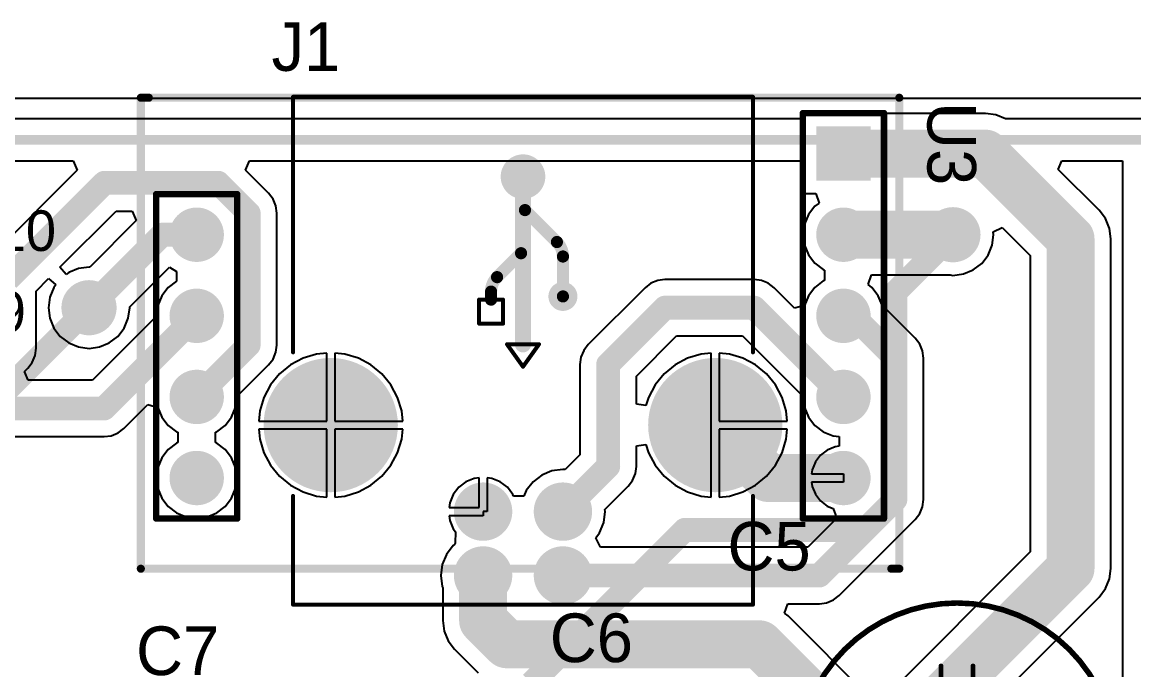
# Model space of a CAD drawing. Header units: millimetres. Extents: x 40 to 159, y 68 to 176.
# Drawn here: x 84.4 to 119.2, y 148.3 to 168.58 of the extents above; entities that cross this region are included whole.
import ezdxf

# ---------------------------------------------------------------- set-up
doc = ezdxf.new("R2010")
doc.units = ezdxf.units.MM
for name, color, linetype in [('BottomLayer', 5, 'Continuous'), ('BottomSolder', 6, 'Continuous'), ('KeepOutLayer', 6, 'Continuous'), ('Mechanical13', 56, 'Continuous'), ('Mechanical15', 56, 'Continuous'), ('MultiLayer', 9, 'Continuous'), ('PadHoleLayer', 156, 'Continuous'), ('TopLayer', 1, 'Continuous'), ('TopOverlay', 2, 'Continuous'), ('TopSolder', 216, 'Continuous')]:
    doc.layers.add(name, color=color, linetype=linetype)

# ---------------------------------------------------------------- blocks, each defined once
blk = doc.blocks.new('HDR2X5_21')
at = {"layer": 'BottomLayer', "const_width": 0.75}
for points in [[(-0.375, 2.54, 1), (0.375, 2.54, 1)], [(2.165, 2.54, 1), (2.915, 2.54, 1)], [(4.705, 2.54, 1), (5.455, 2.54, 1)], [(7.245, 2.54, 1), (7.995, 2.54, 1)], [(9.785, 2.54, 1), (10.535, 2.54, 1)], [(2.165, 0, 1), (2.915, 0, 1)], [(4.705, 0, 1), (5.455, 0, 1)], [(7.245, 0, 1), (7.995, 0, 1)], [(9.785, 0, 1), (10.535, 0, 1)]]:
    blk.add_lwpolyline(points, format="xyb", close=True, dxfattribs=at)
at = {"layer": 'BottomLayer'}
blk.add_solid([(-0.75, -0.75), (0.75, -0.75), (-0.75, 0.75), (0.75, 0.75)], dxfattribs=at)
at = {"layer": 'BottomSolder', "const_width": 0.852}
for points in [[(-0.426, 2.54, 1), (0.426, 2.54, 1)], [(2.114, 2.54, 1), (2.966, 2.54, 1)], [(4.654, 2.54, 1), (5.506, 2.54, 1)], [(7.194, 2.54, 1), (8.046, 2.54, 1)], [(9.734, 2.54, 1), (10.586, 2.54, 1)], [(2.114, 0, 1), (2.966, 0, 1)], [(4.654, 0, 1), (5.506, 0, 1)], [(7.194, 0, 1), (8.046, 0, 1)], [(9.734, 0, 1), (10.586, 0, 1)]]:
    blk.add_lwpolyline(points, format="xyb", close=True, dxfattribs=at)
at = {"layer": 'BottomSolder'}
blk.add_solid([(-0.852, -0.852), (0.852, -0.852), (-0.852, 0.852), (0.852, 0.852)], dxfattribs=at)
at = {"layer": 'MultiLayer', "const_width": 0.75}
for points in [[(-0.375, 2.54, 1), (0.375, 2.54, 1)], [(2.165, 2.54, 1), (2.915, 2.54, 1)], [(4.705, 2.54, 1), (5.455, 2.54, 1)], [(7.245, 2.54, 1), (7.995, 2.54, 1)], [(9.785, 2.54, 1), (10.535, 2.54, 1)], [(2.165, 0, 1), (2.915, 0, 1)], [(4.705, 0, 1), (5.455, 0, 1)], [(7.245, 0, 1), (7.995, 0, 1)], [(9.785, 0, 1), (10.535, 0, 1)]]:
    blk.add_lwpolyline(points, format="xyb", close=True, dxfattribs=at)
at = {"layer": 'MultiLayer'}
blk.add_solid([(-0.75, -0.75), (0.75, -0.75), (-0.75, 0.75), (0.75, 0.75)], dxfattribs=at)
at = {"layer": 'PadHoleLayer', "const_width": 0.45}
for points in [[(-0.225, 2.54, 1), (0.225, 2.54, 1)], [(2.315, 2.54, 1), (2.765, 2.54, 1)], [(4.855, 2.54, 1), (5.305, 2.54, 1)], [(7.395, 2.54, 1), (7.845, 2.54, 1)], [(9.935, 2.54, 1), (10.385, 2.54, 1)], [(-0.225, 0, 1), (0.225, 0, 1)], [(2.315, 0, 1), (2.765, 0, 1)], [(4.855, 0, 1), (5.305, 0, 1)], [(7.395, 0, 1), (7.845, 0, 1)], [(9.935, 0, 1), (10.385, 0, 1)]]:
    blk.add_lwpolyline(points, format="xyb", close=True, dxfattribs=at)
at = {"layer": 'TopLayer', "const_width": 0.75}
for points in [[(-0.375, 2.54, 1), (0.375, 2.54, 1)], [(2.165, 2.54, 1), (2.915, 2.54, 1)], [(4.705, 2.54, 1), (5.455, 2.54, 1)], [(7.245, 2.54, 1), (7.995, 2.54, 1)], [(9.785, 2.54, 1), (10.535, 2.54, 1)], [(2.165, 0, 1), (2.915, 0, 1)], [(4.705, 0, 1), (5.455, 0, 1)], [(7.245, 0, 1), (7.995, 0, 1)], [(9.785, 0, 1), (10.535, 0, 1)]]:
    blk.add_lwpolyline(points, format="xyb", close=True, dxfattribs=at)
at = {"layer": 'TopLayer'}
blk.add_solid([(-0.75, -0.75), (0.75, -0.75), (-0.75, 0.75), (0.75, 0.75)], dxfattribs=at)
at = {"layer": 'TopOverlay', "const_width": 0.2}
for points in [[(-1.27, -1.27), (-1.27, 3.81)], [(-1.27, 3.81), (11.43, 3.81)], [(11.43, -1.27), (11.43, 3.81)], [(-1.27, -1.27), (11.43, -1.27)]]:
    blk.add_lwpolyline(points, dxfattribs=at)
at = {"layer": 'TopOverlay', "const_width": 0.1}
for points in [[(-1.32, 3.81, 1), (-1.22, 3.81, 1)], [(-1.32, 3.81, 1), (-1.22, 3.81, 1)], [(11.38, 3.81, 1), (11.48, 3.81, 1)], [(11.38, 3.81, 1), (11.48, 3.81, 1)], [(-1.32, -1.27, 1), (-1.22, -1.27, 1)], [(-1.32, -1.27, 1), (-1.22, -1.27, 1)], [(11.38, -1.27, 1), (11.48, -1.27, 1)], [(11.38, -1.27, 1), (11.48, -1.27, 1)]]:
    blk.add_lwpolyline(points, format="xyb", close=True, dxfattribs=at)
at = {"layer": 'TopSolder', "const_width": 0.852}
for points in [[(-0.426, 2.54, 1), (0.426, 2.54, 1)], [(2.114, 2.54, 1), (2.966, 2.54, 1)], [(4.654, 2.54, 1), (5.506, 2.54, 1)], [(7.194, 2.54, 1), (8.046, 2.54, 1)], [(9.734, 2.54, 1), (10.586, 2.54, 1)], [(2.114, 0, 1), (2.966, 0, 1)], [(4.654, 0, 1), (5.506, 0, 1)], [(7.194, 0, 1), (8.046, 0, 1)], [(9.734, 0, 1), (10.586, 0, 1)]]:
    blk.add_lwpolyline(points, format="xyb", close=True, dxfattribs=at)
at = {"layer": 'TopSolder'}
blk.add_solid([(-0.852, -0.852), (0.852, -0.852), (-0.852, 0.852), (0.852, 0.852)], dxfattribs=at)
at = {"layer": 'TopOverlay'}
for s, p in [('2', (-2.54, 2.032)), ('10', (11.684, 2.032)), ('1', (-2.032, -0.508)), ('9', (11.684, -0.508))]:
    blk.add_text(s, height=1.27, rotation=720, dxfattribs=at).set_placement(p)
blk = doc.blocks.new('USB_T___B_T____24')
at = {"layer": 'BottomLayer'}
for points, const_width in [([(-11.28, 6.02, 1), (-9.28, 6.02, 1)], 2), ([(-15.396, 1.25, 1), (-14.584, 1.25, 1)], 0.813), ([(-13.396, 1.25, 1), (-12.584, 1.25, 1)], 0.813), ([(-15.396, -1.25, 1), (-14.584, -1.25, 1)], 0.813), ([(-13.396, -1.25, 1), (-12.584, -1.25, 1)], 0.813), ([(-11.28, -6.02, 1), (-9.28, -6.02, 1)], 2)]:
    blk.add_lwpolyline(points, format="xyb", close=True, dxfattribs=dict(at, const_width=const_width))
at = {"layer": 'BottomSolder'}
for points, const_width in [([(-11.331, 6.02, 1), (-9.229, 6.02, 1)], 2.102), ([(-15.447, 1.25, 1), (-14.533, 1.25, 1)], 0.914), ([(-13.447, 1.25, 1), (-12.533, 1.25, 1)], 0.914), ([(-15.447, -1.25, 1), (-14.533, -1.25, 1)], 0.914), ([(-13.447, -1.25, 1), (-12.533, -1.25, 1)], 0.914), ([(-11.331, -6.02, 1), (-9.229, -6.02, 1)], 2.102)]:
    blk.add_lwpolyline(points, format="xyb", close=True, dxfattribs=dict(at, const_width=const_width))
at = {"layer": 'MultiLayer'}
for points, const_width in [([(-11.28, 6.02, 1), (-9.28, 6.02, 1)], 2), ([(-15.396, 1.25, 1), (-14.584, 1.25, 1)], 0.813), ([(-13.396, 1.25, 1), (-12.584, 1.25, 1)], 0.813), ([(-15.396, -1.25, 1), (-14.584, -1.25, 1)], 0.813), ([(-13.396, -1.25, 1), (-12.584, -1.25, 1)], 0.813), ([(-11.28, -6.02, 1), (-9.28, -6.02, 1)], 2)]:
    blk.add_lwpolyline(points, format="xyb", close=True, dxfattribs=dict(at, const_width=const_width))
at = {"layer": 'PadHoleLayer'}
for points, const_width in [([(-10.855, 6.02, 1), (-9.705, 6.02, 1)], 1.15), ([(-15.219, 1.25, 1), (-14.761, 1.25, 1)], 0.457), ([(-13.219, 1.25, 1), (-12.761, 1.25, 1)], 0.457), ([(-15.219, -1.25, 1), (-14.761, -1.25, 1)], 0.457), ([(-13.219, -1.25, 1), (-12.761, -1.25, 1)], 0.457), ([(-10.855, -6.02, 1), (-9.705, -6.02, 1)], 1.15)]:
    blk.add_lwpolyline(points, format="xyb", close=True, dxfattribs=dict(at, const_width=const_width))
at = {"layer": 'TopLayer'}
for points, const_width in [([(-11.28, 6.02, 1), (-9.28, 6.02, 1)], 2), ([(-15.396, 1.25, 1), (-14.584, 1.25, 1)], 0.813), ([(-13.396, 1.25, 1), (-12.584, 1.25, 1)], 0.813), ([(-15.396, -1.25, 1), (-14.584, -1.25, 1)], 0.813), ([(-13.396, -1.25, 1), (-12.584, -1.25, 1)], 0.813), ([(-11.28, -6.02, 1), (-9.28, -6.02, 1)], 2)]:
    blk.add_lwpolyline(points, format="xyb", close=True, dxfattribs=dict(at, const_width=const_width))
at = {"layer": 'TopOverlay'}
for p, q in [((-7.1, 0.625), (-7.1, 1.375)), ((-7.1, 1.375), (-6.35, 1.375)), ((-6.35, 1.375), (-6.35, 0.625)), ((-8.45, 0), (-7.75, 0.5)), ((-7.75, 0.5), (-7.75, -0.5)), ((-6.35, 0.625), (-7.1, 0.625)), ((-7.75, -0.5), (-8.45, 0))]:
    blk.add_line(p, q, dxfattribs=at)
for points, const_width in [([(-15.9, 7.2), (-15.9, -7.2)], 0.127), ([(-15.9, 7.2), (-12.5, 7.2)], 0.127), ([(-8, 7.2), (0, 7.2)], 0.127), ([(0, 7.2), (0, -7.2)], 0.127), ([(-7.1, 1.375), (-7.1, 0.625)], 0.127), ([(-7.1, 1.375), (-6.35, 1.375)], 0.127), ([(-6.35, 1.375), (-6.35, 0.625)], 0.127), ([(-6.35, 1), (-6.1, 1)], 0.381), ([(-5.647, 0.812), (-4.897, 0.062)], 0.381), ([(-7.75, 0.5), (-8.45, 0)], 0.127), ([(-7.75, 0.5), (-7.75, -0.5)], 0.127), ([(-7.1, 0.625), (-6.35, 0.625)], 0.127), ([(-8.45, 0), (-7.75, -0.5)], 0.127), ([(-7.75, 0), (-3, 0)], 0.508), ([(-3.547, -0.062), (-4.547, -1.062)], 0.381), ([(-6.25, -1.25), (-5, -1.25)], 0.381), ([(-15.9, -7.2), (-12.5, -7.2)], 0.127), ([(-8, -7.2), (0, -7.2)], 0.127)]:
    blk.add_lwpolyline(points, dxfattribs=dict(at, const_width=const_width))
for points, const_width in [([(-15.932, 7.2, 1), (-15.868, 7.2, 1)], 0.0635), ([(-15.932, 7.2, 1), (-15.868, 7.2, 1)], 0.0635), ([(-12.532, 7.2, 1), (-12.468, 7.2, 1)], 0.0635), ([(-8.032, 7.2, 1), (-7.968, 7.2, 1)], 0.0635), ([(-0.032, 7.2, 1), (0.032, 7.2, 1)], 0.0635), ([(-0.032, 7.2, 1), (0.032, 7.2, 1)], 0.0635), ([(-7.132, 1.375, 1), (-7.068, 1.375, 1)], 0.0635), ([(-7.132, 1.375, 1), (-7.068, 1.375, 1)], 0.0635), ([(-6.382, 1.375, 1), (-6.318, 1.375, 1)], 0.0635), ([(-6.382, 1.375, 1), (-6.318, 1.375, 1)], 0.0635), ([(-6.445, 1, 1), (-6.255, 1, 1)], 0.191), ([(-6.195, 1, 1), (-6.005, 1, 1)], 0.191), ([(-6.195, 1, 1), (-6.005, 1, 1)], 0.191), ([(-5.742, 0.812, 1), (-5.552, 0.812, 1)], 0.191), ([(-5.742, 0.812, 1), (-5.552, 0.812, 1)], 0.191), ([(-2.246, 0, 1), (-2.754, 0, 1)], 0.889), ([(-7.782, 0.5, 1), (-7.718, 0.5, 1)], 0.0635), ([(-7.782, 0.5, 1), (-7.718, 0.5, 1)], 0.0635), ([(-7.132, 0.625, 1), (-7.068, 0.625, 1)], 0.0635), ([(-7.132, 0.625, 1), (-7.068, 0.625, 1)], 0.0635), ([(-6.382, 0.625, 1), (-6.318, 0.625, 1)], 0.0635), ([(-6.382, 0.625, 1), (-6.318, 0.625, 1)], 0.0635), ([(-2.976, 0, 1), (-2.532, 0, 1)], 0.445), ([(-2.468, 0, 1), (-2.024, 0, 1)], 0.445), ([(-8.482, 0, 1), (-8.418, 0, 1)], 0.0635), ([(-8.482, 0, 1), (-8.418, 0, 1)], 0.0635), ([(-7.877, 0, 1), (-7.623, 0, 1)], 0.254), ([(-4.992, 0.062, 1), (-4.802, 0.062, 1)], 0.191), ([(-3.642, -0.062, 1), (-3.452, -0.062, 1)], 0.191), ([(-3.127, 0, 1), (-2.873, 0, 1)], 0.254), ([(-7.782, -0.5, 1), (-7.718, -0.5, 1)], 0.0635), ([(-7.782, -0.5, 1), (-7.718, -0.5, 1)], 0.0635), ([(-6.05, -1.25, 1), (-6.45, -1.25, 1)], 0.508), ([(-6.577, -1.25, 1), (-6.323, -1.25, 1)], 0.254), ([(-6.177, -1.25, 1), (-5.923, -1.25, 1)], 0.254), ([(-4.642, -1.062, 1), (-4.452, -1.062, 1)], 0.191), ([(-4.642, -1.062, 1), (-4.452, -1.062, 1)], 0.191), ([(-6.345, -1.25, 1), (-6.155, -1.25, 1)], 0.191), ([(-5.095, -1.25, 1), (-4.905, -1.25, 1)], 0.191), ([(-5.095, -1.25, 1), (-4.905, -1.25, 1)], 0.191), ([(-15.932, -7.2, 1), (-15.868, -7.2, 1)], 0.0635), ([(-15.932, -7.2, 1), (-15.868, -7.2, 1)], 0.0635), ([(-12.532, -7.2, 1), (-12.468, -7.2, 1)], 0.0635), ([(-8.032, -7.2, 1), (-7.968, -7.2, 1)], 0.0635), ([(-0.032, -7.2, 1), (0.032, -7.2, 1)], 0.0635), ([(-0.032, -7.2, 1), (0.032, -7.2, 1)], 0.0635)]:
    blk.add_lwpolyline(points, format="xyb", close=True, dxfattribs=dict(at, const_width=const_width))
at = {"layer": 'TopOverlay', "const_width": 0.381}
for points in [[(-6.1, 1, -0.198912), (-5.647, 0.812)], [(-4.547, -1.062, -0.198912), (-5, -1.25)]]:
    blk.add_lwpolyline(points, format="xyb", dxfattribs=at)
at = {"layer": 'TopSolder'}
for points, const_width in [([(-11.331, 6.02, 1), (-9.229, 6.02, 1)], 2.102), ([(-15.447, 1.25, 1), (-14.533, 1.25, 1)], 0.914), ([(-13.447, 1.25, 1), (-12.533, 1.25, 1)], 0.914), ([(-15.447, -1.25, 1), (-14.533, -1.25, 1)], 0.914), ([(-13.447, -1.25, 1), (-12.533, -1.25, 1)], 0.914), ([(-11.331, -6.02, 1), (-9.229, -6.02, 1)], 2.102)]:
    blk.add_lwpolyline(points, format="xyb", close=True, dxfattribs=dict(at, const_width=const_width))
blk = doc.blocks.new('CAPE10_0MM_R___10_14___33')
at = {"layer": 'BottomLayer'}
for points, const_width in [([(-3.375, 0.75, 1), (-3.125, 0.75, 1)], 0.25), ([(-1.875, 0.75, 1), (-1.625, 0.75, 1)], 0.25), ([(2, 0, 1), (3, 0, 1)], 1), ([(-3.375, -0.75, 1), (-3.125, -0.75, 1)], 0.25), ([(-1.875, -0.75, 1), (-1.625, -0.75, 1)], 0.25)]:
    blk.add_lwpolyline(points, format="xyb", close=True, dxfattribs=dict(at, const_width=const_width))
for points in [[(-3.5, -0.75), (-1.5, -0.75), (-3.5, 0.75), (-1.5, 0.75)], [(-3.25, -1), (-1.75, -1), (-3.25, 1), (-1.75, 1)]]:
    blk.add_solid(points, dxfattribs=at)
at = {"layer": 'BottomSolder'}
for points, const_width in [([(-3.426, 0.75, 1), (-3.074, 0.75, 1)], 0.352), ([(-1.926, 0.75, 1), (-1.574, 0.75, 1)], 0.352), ([(1.949, 0, 1), (3.051, 0, 1)], 1.102), ([(-3.426, -0.75, 1), (-3.074, -0.75, 1)], 0.352), ([(-1.926, -0.75, 1), (-1.574, -0.75, 1)], 0.352)]:
    blk.add_lwpolyline(points, format="xyb", close=True, dxfattribs=dict(at, const_width=const_width))
for points in [[(-3.25, -1.102), (-1.75, -1.102), (-3.25, 1.102), (-1.75, 1.102)], [(-3.602, -0.75), (-1.398, -0.75), (-3.602, 0.75), (-1.398, 0.75)]]:
    blk.add_solid(points, dxfattribs=at)
at = {"layer": 'Mechanical13'}
for points, const_width in [([(4.953, 0, 1), (-4.953, 0, 1)], 0.127), ([(-4.985, 0, 1), (-4.921, 0, 1)], 0.0635), ([(4.921, 0, 1), (4.985, 0, 1)], 0.0635)]:
    blk.add_lwpolyline(points, format="xyb", close=True, dxfattribs=dict(at, const_width=const_width))
at = {"layer": 'Mechanical15'}
for points, const_width in [([(5, 0, 1), (-5, 0, 1)], 0.127), ([(-5.032, 0, 1), (-4.968, 0, 1)], 0.0635), ([(4.968, 0, 1), (5.032, 0, 1)], 0.0635)]:
    blk.add_lwpolyline(points, format="xyb", close=True, dxfattribs=dict(at, const_width=const_width))
at = {"layer": 'MultiLayer'}
for points, const_width in [([(-3.375, 0.75, 1), (-3.125, 0.75, 1)], 0.25), ([(-1.875, 0.75, 1), (-1.625, 0.75, 1)], 0.25), ([(2, 0, 1), (3, 0, 1)], 1), ([(-3.375, -0.75, 1), (-3.125, -0.75, 1)], 0.25), ([(-1.875, -0.75, 1), (-1.625, -0.75, 1)], 0.25)]:
    blk.add_lwpolyline(points, format="xyb", close=True, dxfattribs=dict(at, const_width=const_width))
for points in [[(-3.5, -0.75), (-1.5, -0.75), (-3.5, 0.75), (-1.5, 0.75)], [(-3.25, -1), (-1.75, -1), (-3.25, 1), (-1.75, 1)]]:
    blk.add_solid(points, dxfattribs=at)
at = {"layer": 'PadHoleLayer', "const_width": 0.483}
for points in [[(-2.741, 0, 1), (-2.259, 0, 1)], [(2.259, 0, 1), (2.741, 0, 1)]]:
    blk.add_lwpolyline(points, format="xyb", close=True, dxfattribs=at)
at = {"layer": 'TopLayer'}
for points, const_width in [([(-3.375, 0.75, 1), (-3.125, 0.75, 1)], 0.25), ([(-1.875, 0.75, 1), (-1.625, 0.75, 1)], 0.25), ([(2, 0, 1), (3, 0, 1)], 1), ([(-3.375, -0.75, 1), (-3.125, -0.75, 1)], 0.25), ([(-1.875, -0.75, 1), (-1.625, -0.75, 1)], 0.25)]:
    blk.add_lwpolyline(points, format="xyb", close=True, dxfattribs=dict(at, const_width=const_width))
for points in [[(-3.5, -0.75), (-1.5, -0.75), (-3.5, 0.75), (-1.5, 0.75)], [(-3.25, -1), (-1.75, -1), (-3.25, 1), (-1.75, 1)]]:
    blk.add_solid(points, dxfattribs=at)
at = {"layer": 'TopOverlay'}
for points, const_width in [([(5, 0, 1), (-5, 0, 1)], 0.127), ([(-0.538, 3.003, 1), (-0.462, 3.003, 1)], 0.0762), ([(0.462, 3.003, 1), (0.538, 3.003, 1)], 0.0762), ([(-5.334, 0, 1), (-7.366, 0, 1)], 0.127), ([(-6.382, 0.762, 1), (-6.318, 0.762, 1)], 0.0635), ([(-7.398, 0, 1), (-7.334, 0, 1)], 0.0635), ([(-7.144, 0, 1), (-7.08, 0, 1)], 0.0635), ([(-5.62, 0, 1), (-5.556, 0, 1)], 0.0635), ([(-5.366, 0, 1), (-5.302, 0, 1)], 0.0635), ([(-5.032, 0, 1), (-4.968, 0, 1)], 0.0635), ([(-1.338, 0.003, 1), (-1.262, 0.003, 1)], 0.0762), ([(-0.538, 0.003, 1), (-0.462, 0.003, 1)], 0.0762), ([(0.462, 0.003, 1), (0.538, 0.003, 1)], 0.0762), ([(1.262, 0.003, 1), (1.338, 0.003, 1)], 0.0762), ([(4.968, 0, 1), (5.032, 0, 1)], 0.0635), ([(-6.382, -0.762, 1), (-6.318, -0.762, 1)], 0.0635), ([(-0.538, -2.997, 1), (-0.462, -2.997, 1)], 0.0762), ([(0.462, -2.997, 1), (0.538, -2.997, 1)], 0.0762)]:
    blk.add_lwpolyline(points, format="xyb", close=True, dxfattribs=dict(at, const_width=const_width))
for points, const_width in [([(-0.5, -2.997), (-0.5, 3.003)], 0.152), ([(0.5, -2.997), (0.5, 3.003)], 0.152), ([(-6.35, -0.762), (-6.35, 0.762)], 0.127), ([(-7.112, 0), (-5.588, 0)], 0.127), ([(-1.3, 0.003), (-0.5, 0.003)], 0.152), ([(0.5, 0.003), (1.3, 0.003)], 0.152)]:
    blk.add_lwpolyline(points, dxfattribs=dict(at, const_width=const_width))
at = {"layer": 'TopSolder'}
for points, const_width in [([(-3.426, 0.75, 1), (-3.074, 0.75, 1)], 0.352), ([(-1.926, 0.75, 1), (-1.574, 0.75, 1)], 0.352), ([(1.949, 0, 1), (3.051, 0, 1)], 1.102), ([(-3.426, -0.75, 1), (-3.074, -0.75, 1)], 0.352), ([(-1.926, -0.75, 1), (-1.574, -0.75, 1)], 0.352)]:
    blk.add_lwpolyline(points, format="xyb", close=True, dxfattribs=dict(at, const_width=const_width))
for points in [[(-3.25, -1.102), (-1.75, -1.102), (-3.25, 1.102), (-1.75, 1.102)], [(-3.602, -0.75), (-1.398, -0.75), (-3.602, 0.75), (-1.398, 0.75)]]:
    blk.add_solid(points, dxfattribs=at)
blk = doc.blocks.new('STM32F051C6_D___H___38')
at = {"layer": 'BottomLayer', "const_width": 0.75}
for points in [[(-20.625, -2.54, 1), (-19.875, -2.54, 1)], [(-0.375, -2.54, 1), (0.375, -2.54, 1)], [(-20.625, -5.08, 1), (-19.875, -5.08, 1)], [(-0.375, -5.08, 1), (0.375, -5.08, 1)], [(-20.625, -7.62, 1), (-19.875, -7.62, 1)], [(-0.375, -7.62, 1), (0.375, -7.62, 1)], [(-20.625, -10.16, 1), (-19.875, -10.16, 1)], [(-0.375, -10.16, 1), (0.375, -10.16, 1)]]:
    blk.add_lwpolyline(points, format="xyb", close=True, dxfattribs=at)
at = {"layer": 'BottomLayer'}
blk.add_solid([(-0.75, 0.75), (-0.75, -0.75), (0.75, 0.75), (0.75, -0.75)], dxfattribs=at)
at = {"layer": 'BottomSolder', "const_width": 0.852}
for points in [[(-20.676, -2.54, 1), (-19.824, -2.54, 1)], [(-0.426, -2.54, 1), (0.426, -2.54, 1)], [(-20.676, -5.08, 1), (-19.824, -5.08, 1)], [(-0.426, -5.08, 1), (0.426, -5.08, 1)], [(-20.676, -7.62, 1), (-19.824, -7.62, 1)], [(-0.426, -7.62, 1), (0.426, -7.62, 1)], [(-20.676, -10.16, 1), (-19.824, -10.16, 1)], [(-0.426, -10.16, 1), (0.426, -10.16, 1)]]:
    blk.add_lwpolyline(points, format="xyb", close=True, dxfattribs=at)
at = {"layer": 'BottomSolder'}
blk.add_solid([(-0.852, 0.852), (-0.852, -0.852), (0.852, 0.852), (0.852, -0.852)], dxfattribs=at)
at = {"layer": 'MultiLayer', "const_width": 0.75}
for points in [[(-20.625, -2.54, 1), (-19.875, -2.54, 1)], [(-0.375, -2.54, 1), (0.375, -2.54, 1)], [(-20.625, -5.08, 1), (-19.875, -5.08, 1)], [(-0.375, -5.08, 1), (0.375, -5.08, 1)], [(-20.625, -7.62, 1), (-19.875, -7.62, 1)], [(-0.375, -7.62, 1), (0.375, -7.62, 1)], [(-20.625, -10.16, 1), (-19.875, -10.16, 1)], [(-0.375, -10.16, 1), (0.375, -10.16, 1)]]:
    blk.add_lwpolyline(points, format="xyb", close=True, dxfattribs=at)
at = {"layer": 'MultiLayer'}
blk.add_solid([(-0.75, 0.75), (-0.75, -0.75), (0.75, 0.75), (0.75, -0.75)], dxfattribs=at)
at = {"layer": 'PadHoleLayer', "const_width": 0.45}
for points in [[(-0.225, 0, 1), (0.225, 0, 1)], [(-20.475, -2.54, 1), (-20.025, -2.54, 1)], [(-0.225, -2.54, 1), (0.225, -2.54, 1)], [(-20.475, -5.08, 1), (-20.025, -5.08, 1)], [(-0.225, -5.08, 1), (0.225, -5.08, 1)], [(-20.475, -7.62, 1), (-20.025, -7.62, 1)], [(-0.225, -7.62, 1), (0.225, -7.62, 1)], [(-20.475, -10.16, 1), (-20.025, -10.16, 1)], [(-0.225, -10.16, 1), (0.225, -10.16, 1)]]:
    blk.add_lwpolyline(points, format="xyb", close=True, dxfattribs=at)
at = {"layer": 'TopLayer', "const_width": 0.75}
for points in [[(-20.625, -2.54, 1), (-19.875, -2.54, 1)], [(-0.375, -2.54, 1), (0.375, -2.54, 1)], [(-20.625, -5.08, 1), (-19.875, -5.08, 1)], [(-0.375, -5.08, 1), (0.375, -5.08, 1)], [(-20.625, -7.62, 1), (-19.875, -7.62, 1)], [(-0.375, -7.62, 1), (0.375, -7.62, 1)], [(-20.625, -10.16, 1), (-19.875, -10.16, 1)], [(-0.375, -10.16, 1), (0.375, -10.16, 1)]]:
    blk.add_lwpolyline(points, format="xyb", close=True, dxfattribs=at)
at = {"layer": 'TopLayer'}
blk.add_solid([(-0.75, 0.75), (-0.75, -0.75), (0.75, 0.75), (0.75, -0.75)], dxfattribs=at)
at = {"layer": 'TopOverlay'}
for points, const_width in [([(-22, 1.75), (-21.75, 1.75)], 0.254), ([(-22, -13), (-22, 1.75)], 0.254), ([(-21.75, 1.75), (1.75, 1.75)], 0.254), ([(1.75, -13), (1.75, 1.75)], 0.254), ([(-1.27, 1.27), (1.27, 1.27)], 0.2), ([(-1.27, -11.43), (-1.27, 1.27)], 0.2), ([(1.27, -11.43), (1.27, 1.27)], 0.2), ([(-21.52, -1.27), (-18.98, -1.27)], 0.2), ([(-21.52, -11.43), (-21.52, -1.27)], 0.2), ([(-18.98, -11.43), (-18.98, -1.27)], 0.2), ([(-21.52, -11.43), (-18.98, -11.43)], 0.2), ([(-1.27, -11.43), (1.27, -11.43)], 0.2), ([(-22, -13), (1.5, -13)], 0.254), ([(1.5, -13), (1.75, -13)], 0.254)]:
    blk.add_lwpolyline(points, dxfattribs=dict(at, const_width=const_width))
for points, const_width in [([(-22.063, 1.75, 1), (-21.936, 1.75, 1)], 0.127), ([(-22.063, 1.75, 1), (-21.936, 1.75, 1)], 0.127), ([(-21.813, 1.75, 1), (-21.686, 1.75, 1)], 0.127), ([(-21.813, 1.75, 1), (-21.686, 1.75, 1)], 0.127), ([(1.686, 1.75, 1), (1.813, 1.75, 1)], 0.127), ([(1.686, 1.75, 1), (1.813, 1.75, 1)], 0.127), ([(-1.32, 1.27, 1), (-1.22, 1.27, 1)], 0.1), ([(-1.32, 1.27, 1), (-1.22, 1.27, 1)], 0.1), ([(1.22, 1.27, 1), (1.32, 1.27, 1)], 0.1), ([(1.22, 1.27, 1), (1.32, 1.27, 1)], 0.1), ([(-21.57, -1.27, 1), (-21.47, -1.27, 1)], 0.1), ([(-21.57, -1.27, 1), (-21.47, -1.27, 1)], 0.1), ([(-19.03, -1.27, 1), (-18.93, -1.27, 1)], 0.1), ([(-19.03, -1.27, 1), (-18.93, -1.27, 1)], 0.1), ([(-21.57, -11.43, 1), (-21.47, -11.43, 1)], 0.1), ([(-21.57, -11.43, 1), (-21.47, -11.43, 1)], 0.1), ([(-19.03, -11.43, 1), (-18.93, -11.43, 1)], 0.1), ([(-19.03, -11.43, 1), (-18.93, -11.43, 1)], 0.1), ([(-1.32, -11.43, 1), (-1.22, -11.43, 1)], 0.1), ([(-1.32, -11.43, 1), (-1.22, -11.43, 1)], 0.1), ([(1.22, -11.43, 1), (1.32, -11.43, 1)], 0.1), ([(1.22, -11.43, 1), (1.32, -11.43, 1)], 0.1), ([(-22.063, -13, 1), (-21.936, -13, 1)], 0.127), ([(-22.063, -13, 1), (-21.936, -13, 1)], 0.127), ([(1.436, -13, 1), (1.563, -13, 1)], 0.127), ([(1.436, -13, 1), (1.563, -13, 1)], 0.127), ([(1.686, -13, 1), (1.813, -13, 1)], 0.127), ([(1.686, -13, 1), (1.813, -13, 1)], 0.127)]:
    blk.add_lwpolyline(points, format="xyb", close=True, dxfattribs=dict(at, const_width=const_width))
at = {"layer": 'TopSolder', "const_width": 0.852}
for points in [[(-20.676, -2.54, 1), (-19.824, -2.54, 1)], [(-0.426, -2.54, 1), (0.426, -2.54, 1)], [(-20.676, -5.08, 1), (-19.824, -5.08, 1)], [(-0.426, -5.08, 1), (0.426, -5.08, 1)], [(-20.676, -7.62, 1), (-19.824, -7.62, 1)], [(-0.426, -7.62, 1), (0.426, -7.62, 1)], [(-20.676, -10.16, 1), (-19.824, -10.16, 1)], [(-0.426, -10.16, 1), (0.426, -10.16, 1)]]:
    blk.add_lwpolyline(points, format="xyb", close=True, dxfattribs=at)
at = {"layer": 'TopSolder'}
blk.add_solid([(-0.852, 0.852), (-0.852, -0.852), (0.852, 0.852), (0.852, -0.852)], dxfattribs=at)

msp = doc.modelspace()

# ---------------------------------------------------------------- linework, layer by layer
at = {"layer": 'BottomLayer'}
for p, q in [((50.8, 166.2), (120.8, 166.2)), ((110.027, 165.715), (108.859, 165.715)), ((108.859, 165.715), (108.859, 165.556)), ((110.109, 165.726), (110.027, 165.715)), ((114.554, 165.726), (110.109, 165.726)), ((114.88, 165.683), (114.554, 165.726)), ((115.184, 165.557), (114.88, 165.683)), ((108.859, 165.556), (66.278, 165.556)), ((115.186, 165.556), (115.184, 165.557)), ((119.5, 165.556), (115.186, 165.556)), ((66.278, 164.244), (85.991, 164.244)), ((86.115, 163.944), (83.454, 161.283)), ((85.991, 164.244), (86.115, 163.944)), ((91.386, 163.944), (91.51, 164.244)), ((92.108, 163.222), (91.386, 163.944)), ((91.51, 164.244), (108.859, 164.244)), ((108.859, 164.244), (108.859, 163.215)), ((116.835, 163.967), (116.95, 164.244)), ((118.113, 162.69), (116.835, 163.967)), ((116.95, 164.244), (118.844, 164.244)), ((118.844, 164.244), (118.844, 137.822)), ((92.248, 163.039), (92.108, 163.222)), ((92.336, 162.827), (92.248, 163.039)), ((108.859, 163.215), (109.244, 163.215)), ((109.346, 162.915), (109.217, 162.817)), ((109.244, 163.215), (109.346, 162.915)), ((85.576, 160.909), (87.335, 162.667)), ((87.335, 162.667), (87.843, 162.667)), ((87.843, 162.667), (87.967, 162.367)), ((92.367, 162.598), (92.336, 162.827)), ((92.367, 158.47), (92.367, 162.598)), ((109.017, 162.555), (108.891, 162.251)), ((109.217, 162.817), (109.017, 162.555)), ((118.313, 162.428), (118.113, 162.69)), ((87.967, 162.367), (86.509, 160.909)), ((108.891, 162.251), (108.848, 161.925)), ((118.439, 162.124), (118.313, 162.428)), ((108.848, 161.925), (108.891, 161.599)), ((114.768, 161.596), (114.811, 161.925)), ((114.799, 162.012), (115.084, 162.152)), ((114.811, 161.925), (114.799, 162.012)), ((115.084, 162.152), (115.96, 161.276)), ((118.482, 161.798), (118.439, 162.124)), ((108.891, 161.599), (109.017, 161.295)), ((114.64, 161.289), (114.768, 161.596)), ((118.482, 151.471), (118.482, 161.798)), ((109.017, 161.295), (109.217, 161.033)), ((114.438, 161.025), (114.64, 161.289)), ((115.96, 161.276), (115.96, 151.993)), ((85.774, 160.683), (85.576, 160.909)), ((86.158, 160.869), (85.851, 160.741)), ((86.487, 160.912), (86.158, 160.869)), ((86.509, 160.909), (86.487, 160.912)), ((87.757, 159.661), (89.004, 160.908)), ((89.004, 160.908), (89.229, 160.77)), ((109.217, 161.033), (109.479, 160.833)), ((109.479, 160.833), (109.517, 160.817)), ((109.517, 160.817), (109.517, 160.493)), ((113.867, 160.695), (114.174, 160.823)), ((114.174, 160.823), (114.438, 161.025)), ((84.83, 160.162), (85.217, 160.55)), ((85.217, 160.55), (85.443, 160.352)), ((85.851, 160.741), (85.774, 160.683)), ((89.223, 160.473), (88.967, 160.277)), ((89.229, 160.605), (89.223, 160.473)), ((89.229, 160.77), (89.229, 160.605)), ((104.293, 160.491), (104.08, 160.403)), ((104.521, 160.522), (104.293, 160.491)), ((107.315, 160.522), (104.521, 160.522)), ((107.543, 160.491), (107.315, 160.522)), ((107.756, 160.403), (107.543, 160.491)), ((109.479, 160.477), (109.217, 160.277)), ((109.517, 160.493), (109.479, 160.477)), ((110.886, 160.364), (110.988, 160.664)), ((110.988, 160.664), (113.446, 160.664)), ((113.446, 160.664), (113.538, 160.652)), ((113.538, 160.652), (113.867, 160.695)), ((84.83, 158.368), (84.83, 160.162)), ((85.385, 160.275), (85.257, 159.968)), ((85.443, 160.352), (85.385, 160.275)), ((88.967, 160.277), (88.767, 160.015)), ((103.897, 160.263), (102.119, 158.485)), ((104.08, 160.403), (103.897, 160.263)), ((107.939, 160.263), (107.756, 160.403)), ((108.577, 159.625), (107.939, 160.263)), ((109.217, 160.277), (109.017, 160.015)), ((111.001, 160.277), (110.886, 160.364)), ((111.201, 160.015), (111.001, 160.277)), ((85.257, 159.968), (85.214, 159.639)), ((88.767, 160.015), (88.641, 159.711)), ((109.017, 160.015), (108.891, 159.711)), ((111.326, 159.714), (111.201, 160.015)), ((85.214, 159.639), (85.257, 159.31)), ((87.717, 159.31), (87.76, 159.639)), ((87.76, 159.639), (87.757, 159.661)), ((88.641, 159.711), (88.598, 159.385)), ((108.891, 159.711), (108.577, 159.625)), ((112.358, 158.682), (111.326, 159.714)), ((85.257, 159.31), (85.385, 159.003)), ((88.6, 159.374), (86.592, 157.366)), ((87.589, 159.003), (87.717, 159.31)), ((88.598, 159.385), (88.6, 159.374)), ((85.385, 159.003), (85.587, 158.739)), ((85.587, 158.739), (85.851, 158.537)), ((87.123, 158.537), (87.387, 158.739)), ((87.387, 158.739), (87.589, 159.003)), ((103.626, 157.495), (104.887, 158.756)), ((104.887, 158.756), (106.949, 158.756)), ((106.949, 158.756), (108.85, 156.856)), ((84.799, 158.14), (84.83, 158.368)), ((85.851, 158.537), (86.158, 158.409)), ((86.158, 158.409), (86.487, 158.366)), ((86.487, 158.366), (86.816, 158.409)), ((86.816, 158.409), (87.123, 158.537)), ((92.336, 158.242), (92.367, 158.47)), ((102.119, 158.485), (101.979, 158.302)), ((112.498, 158.499), (112.358, 158.682)), ((112.586, 158.286), (112.498, 158.499)), ((84.711, 157.927), (84.799, 158.14)), ((92.108, 157.846), (92.248, 158.029)), ((92.248, 158.029), (92.336, 158.242)), ((93.189, 158.056), (92.798, 157.846)), ((93.614, 158.184), (93.189, 158.056)), ((93.929, 158.215), (93.614, 158.184)), ((93.929, 156.09), (93.929, 158.215)), ((94.498, 158.184), (94.183, 158.215)), ((94.183, 158.215), (94.183, 156.09)), ((94.923, 158.056), (94.498, 158.184)), ((95.314, 157.846), (94.923, 158.056)), ((101.891, 158.089), (101.86, 157.861)), ((101.979, 158.302), (101.891, 158.089)), ((105.229, 158.056), (104.838, 157.846)), ((105.654, 158.184), (105.229, 158.056)), ((105.969, 158.215), (105.654, 158.184)), ((105.969, 155.963), (105.969, 158.215)), ((106.538, 158.184), (106.223, 158.215)), ((106.223, 158.215), (106.223, 156.09)), ((106.963, 158.056), (106.538, 158.184)), ((107.354, 157.846), (106.963, 158.056)), ((112.617, 158.058), (112.586, 158.286)), ((112.617, 153.632), (112.617, 158.058)), ((84.47, 157.643), (84.571, 157.744)), ((84.571, 157.744), (84.711, 157.927)), ((91.118, 156.856), (92.108, 157.846)), ((92.798, 157.846), (92.454, 157.565)), ((95.658, 157.565), (95.314, 157.846)), ((101.86, 157.861), (101.86, 155.036)), ((104.838, 157.846), (104.494, 157.565)), ((107.698, 157.565), (107.354, 157.846)), ((84.585, 157.366), (84.47, 157.643)), ((86.592, 157.366), (84.585, 157.366)), ((92.454, 157.565), (92.173, 157.221)), ((95.939, 157.221), (95.658, 157.565)), ((103.626, 156.617), (103.626, 157.495)), ((104.494, 157.565), (104.213, 157.221)), ((107.979, 157.221), (107.698, 157.565)), ((92.173, 157.221), (91.963, 156.83)), ((96.148, 156.83), (95.939, 157.221)), ((104.213, 157.221), (104.004, 156.83)), ((108.189, 156.83), (107.979, 157.221)), ((91.077, 156.519), (91.12, 156.845)), ((91.12, 156.845), (91.118, 156.856)), ((91.963, 156.83), (91.835, 156.405)), ((96.277, 156.405), (96.148, 156.83)), ((104.004, 156.83), (103.926, 156.573)), ((108.317, 156.405), (108.189, 156.83)), ((108.85, 156.856), (108.848, 156.845)), ((108.848, 156.845), (108.891, 156.519)), ((87.581, 155.859), (88.327, 156.605)), ((88.327, 156.605), (88.641, 156.519)), ((88.641, 156.519), (88.767, 156.215)), ((90.951, 156.215), (91.077, 156.519)), ((91.835, 156.405), (91.804, 156.09)), ((96.308, 156.09), (96.277, 156.405)), ((103.926, 156.573), (103.626, 156.617)), ((108.348, 156.09), (108.317, 156.405)), ((108.891, 156.519), (109.017, 156.215)), ((88.767, 156.215), (88.967, 155.953)), ((88.967, 155.953), (89.229, 155.753)), ((90.489, 155.753), (90.751, 155.953)), ((90.751, 155.953), (90.951, 156.215)), ((91.804, 156.09), (93.929, 156.09)), ((94.183, 156.09), (96.308, 156.09)), ((105.969, 153.711), (105.969, 155.963)), ((106.223, 156.09), (108.348, 156.09)), ((109.017, 156.215), (109.217, 155.953)), ((109.217, 155.953), (109.479, 155.753)), ((82.799, 155.601), (86.957, 155.601)), ((86.957, 155.601), (87.185, 155.631)), ((87.185, 155.631), (87.398, 155.719)), ((87.398, 155.719), (87.581, 155.859)), ((89.229, 155.753), (89.267, 155.737)), ((89.267, 155.737), (89.267, 155.413)), ((90.451, 155.737), (90.489, 155.753)), ((90.451, 155.413), (90.451, 155.737)), ((93.929, 155.836), (91.804, 155.836)), ((91.804, 155.836), (91.835, 155.521)), ((93.929, 153.711), (93.929, 155.836)), ((96.308, 155.836), (94.183, 155.836)), ((94.183, 155.836), (94.183, 153.711)), ((96.277, 155.521), (96.308, 155.836)), ((108.348, 155.836), (106.223, 155.836)), ((106.223, 155.836), (106.223, 153.711)), ((108.317, 155.521), (108.348, 155.836)), ((109.479, 155.753), (109.783, 155.627)), ((109.783, 155.627), (109.972, 155.602)), ((109.972, 155.602), (109.972, 155.3)), ((89.229, 155.397), (88.967, 155.197)), ((89.267, 155.413), (89.229, 155.397)), ((90.489, 155.397), (90.451, 155.413)), ((90.751, 155.197), (90.489, 155.397)), ((91.835, 155.521), (91.963, 155.096)), ((96.148, 155.096), (96.277, 155.521)), ((103.626, 155.309), (103.926, 155.353)), ((103.626, 154.67), (103.626, 155.309)), ((103.926, 155.353), (104.004, 155.096)), ((108.189, 155.096), (108.317, 155.521)), ((109.847, 155.283), (109.603, 155.182)), ((109.972, 155.3), (109.847, 155.283)), ((88.767, 154.935), (88.641, 154.631)), ((88.967, 155.197), (88.767, 154.935)), ((90.951, 154.935), (90.751, 155.197)), ((91.077, 154.631), (90.951, 154.935)), ((91.963, 155.096), (92.173, 154.705)), ((95.939, 154.705), (96.148, 155.096)), ((101.86, 155.036), (101.393, 154.568)), ((104.004, 155.096), (104.213, 154.705)), ((107.979, 154.705), (108.189, 155.096)), ((109.393, 155.021), (109.232, 154.811)), ((109.603, 155.182), (109.393, 155.021)), ((88.641, 154.631), (88.598, 154.305)), ((91.12, 154.305), (91.077, 154.631)), ((92.173, 154.705), (92.454, 154.361)), ((95.658, 154.361), (95.939, 154.705)), ((100.983, 154.532), (100.664, 154.4)), ((101.326, 154.577), (100.983, 154.532)), ((101.393, 154.568), (101.326, 154.577)), ((103.595, 154.442), (103.626, 154.67)), ((104.213, 154.705), (104.494, 154.361)), ((107.698, 154.361), (107.979, 154.705)), ((109.131, 154.567), (109.113, 154.432)), ((109.232, 154.811), (109.131, 154.567)), ((88.598, 154.305), (88.641, 153.979)), ((91.077, 153.979), (91.12, 154.305)), ((92.454, 154.361), (92.798, 154.08)), ((95.314, 154.08), (95.658, 154.361)), ((98.288, 154.185), (98.065, 154.014)), ((98.548, 154.292), (98.288, 154.185)), ((98.699, 154.312), (98.548, 154.292)), ((98.699, 153.38), (98.699, 154.312)), ((99.104, 154.292), (98.953, 154.312)), ((98.953, 154.312), (98.953, 153.253)), ((99.364, 154.185), (99.104, 154.292)), ((99.587, 154.014), (99.364, 154.185)), ((100.39, 154.189), (100.179, 153.915)), ((100.664, 154.4), (100.39, 154.189)), ((103.367, 154.046), (103.507, 154.229)), ((103.507, 154.229), (103.595, 154.442)), ((104.494, 154.361), (104.838, 154.08)), ((107.354, 154.08), (107.698, 154.361)), ((109.113, 154.432), (110.109, 154.432)), ((110.109, 154.432), (110.109, 154.178)), ((88.641, 153.979), (88.767, 153.675)), ((90.951, 153.675), (91.077, 153.979)), ((92.798, 154.08), (93.189, 153.87)), ((93.189, 153.87), (93.614, 153.742)), ((94.498, 153.742), (94.923, 153.87)), ((94.923, 153.87), (95.314, 154.08)), ((98.065, 154.014), (97.894, 153.791)), ((99.758, 153.791), (99.587, 154.014)), ((100.179, 153.915), (100.105, 153.736)), ((102.641, 153.32), (103.367, 154.046)), ((104.838, 154.08), (105.229, 153.87)), ((105.229, 153.87), (105.654, 153.742)), ((106.538, 153.742), (106.963, 153.87)), ((106.963, 153.87), (107.354, 154.08)), ((110.109, 154.178), (109.113, 154.178)), ((109.113, 154.178), (109.131, 154.043)), ((109.131, 154.043), (109.232, 153.799)), ((88.767, 153.675), (88.967, 153.413)), ((90.751, 153.413), (90.951, 153.675)), ((93.614, 153.742), (93.929, 153.711)), ((94.183, 153.711), (94.498, 153.742)), ((97.787, 153.531), (97.767, 153.38)), ((97.894, 153.791), (97.787, 153.531)), ((99.781, 153.736), (99.758, 153.791)), ((100.105, 153.736), (99.781, 153.736)), ((105.654, 153.742), (105.969, 153.711)), ((106.223, 153.711), (106.538, 153.742)), ((109.232, 153.799), (109.393, 153.589)), ((109.393, 153.589), (109.603, 153.428)), ((112.586, 153.403), (112.617, 153.632)), ((88.967, 153.413), (89.229, 153.213)), ((89.229, 153.213), (89.533, 153.087)), ((90.185, 153.087), (90.489, 153.213)), ((90.489, 153.213), (90.751, 153.413)), ((97.767, 153.38), (98.699, 153.38)), ((98.953, 153.253), (98.826, 153.253)), ((98.826, 153.253), (98.826, 153.126)), ((102.605, 152.91), (102.65, 153.253)), ((102.65, 153.253), (102.641, 153.32)), ((109.603, 153.428), (109.783, 153.353)), ((109.783, 153.353), (109.863, 153.153)), ((109.863, 153.153), (109.875, 153.021)), ((112.358, 153.008), (112.498, 153.191)), ((112.498, 153.191), (112.586, 153.403)), ((89.533, 153.087), (89.859, 153.044)), ((89.859, 153.044), (90.185, 153.087)), ((98.826, 153.126), (97.767, 153.126)), ((97.767, 153.126), (97.787, 152.975)), ((97.787, 152.975), (97.894, 152.715)), ((102.473, 152.591), (102.605, 152.91)), ((109.875, 153.021), (108.99, 152.136)), ((109.979, 150.629), (112.358, 153.008)), ((97.894, 152.715), (97.964, 152.624)), ((97.964, 152.624), (97.953, 152.269)), ((102.353, 152.436), (102.473, 152.591)), ((97.89, 152.189), (97.679, 151.915)), ((97.928, 152.219), (97.89, 152.189)), ((97.953, 152.269), (97.928, 152.219)), ((102.501, 152.136), (102.353, 152.436)), ((108.99, 152.136), (102.501, 152.136)), ((97.679, 151.915), (97.547, 151.596)), ((115.96, 151.993), (111.165, 147.198)), ((97.547, 151.596), (97.502, 151.253)), ((118.439, 151.145), (118.482, 151.471)), ((97.502, 151.253), (97.547, 150.91)), ((118.313, 150.841), (118.439, 151.145)), ((97.547, 150.91), (97.565, 150.866)), ((97.565, 150.866), (97.565, 149.84)), ((118.113, 150.579), (118.313, 150.841)), ((108.268, 150.07), (108.37, 150.37)), ((108.37, 150.37), (109.355, 150.37)), ((109.355, 150.37), (109.584, 150.401)), ((109.584, 150.401), (109.796, 150.489)), ((109.796, 150.489), (109.979, 150.629)), ((112.671, 145.138), (118.113, 150.579)), ((108.374, 149.99), (108.268, 150.07)), ((97.565, 149.84), (97.608, 149.514)), ((111.165, 147.198), (108.374, 149.99)), ((97.608, 149.514), (97.734, 149.21)), ((97.734, 149.21), (97.934, 148.948)), ((97.934, 148.948), (98.676, 148.206))]:
    msp.add_line(p, q, dxfattribs=at)
for points, const_width in [([(110.109, 164.465), (114.554, 164.465)], 1.5), ([(114.554, 164.465), (117.221, 161.798)], 1.5), ([(83.947, 160.528), (86.969, 163.55)], 0.75), ([(86.969, 163.55), (90.532, 163.55)], 0.75), ([(90.532, 163.55), (91.484, 162.598)], 0.75), ([(91.484, 158.47), (91.484, 162.598)], 0.75), ([(110.109, 161.925), (113.538, 161.925)], 1.5), ([(117.221, 151.471), (117.221, 161.798)], 1.5), ([(86.487, 159.639), (88.773, 161.925)], 0.75), ([(88.773, 161.925), (89.859, 161.925)], 0.75), ([(86.957, 156.483), (89.859, 159.385)], 0.75), ([(102.743, 157.861), (104.521, 159.639)], 0.75), ([(104.521, 159.639), (107.315, 159.639)], 0.75), ([(107.315, 159.639), (110.109, 156.845)], 0.75), ([(110.407, 159.385), (111.734, 158.058)], 0.75), ([(89.859, 156.845), (91.484, 158.47)], 0.75), ([(111.734, 153.632), (111.734, 158.058)], 0.75), ([(102.743, 154.67), (102.743, 157.861)], 0.75), ([(82.434, 156.483), (86.957, 156.483)], 0.75), ([(106.096, 155.963), (107.754, 154.305)], 1.5), ([(101.326, 153.253), (102.743, 154.67)], 0.75), ([(107.754, 154.305), (110.109, 154.305)], 1.5), ([(109.355, 151.253), (111.734, 153.632)], 0.75), ([(111.165, 145.415), (117.221, 151.471)], 1.5), ([(98.826, 149.84), (98.826, 151.253)], 1.5), ([(101.326, 151.253), (109.355, 151.253)], 0.75), ([(98.826, 149.84), (99.568, 149.098)], 1.5), ([(99.568, 149.098), (107.482, 149.098)], 1.5), ([(107.482, 149.098), (111.165, 145.415)], 1.5)]:
    msp.add_lwpolyline(points, dxfattribs=dict(at, const_width=const_width))
for points, const_width in [([(109.734, 164.465, 1), (110.484, 164.465, 1)], 0.75), ([(114.179, 164.465, 1), (114.929, 164.465, 1)], 0.75), ([(114.179, 164.465, 1), (114.929, 164.465, 1)], 0.75), ([(86.782, 163.55, 1), (87.157, 163.55, 1)], 0.375), ([(86.782, 163.55, 1), (87.157, 163.55, 1)], 0.375), ([(90.345, 163.55, 1), (90.72, 163.55, 1)], 0.375), ([(90.345, 163.55, 1), (90.72, 163.55, 1)], 0.375), ([(91.297, 162.598, 1), (91.672, 162.598, 1)], 0.375), ([(91.297, 162.598, 1), (91.672, 162.598, 1)], 0.375), ([(109.734, 161.925, 1), (110.484, 161.925, 1)], 0.75), ([(113.157, 161.925, 1), (113.919, 161.925, 1)], 0.762), ([(113.163, 161.925, 1), (113.913, 161.925, 1)], 0.75), ([(116.846, 161.798, 1), (117.596, 161.798, 1)], 0.75), ([(116.846, 161.798, 1), (117.596, 161.798, 1)], 0.75), ([(88.585, 161.925, 1), (88.961, 161.925, 1)], 0.375), ([(88.585, 161.925, 1), (88.961, 161.925, 1)], 0.375), ([(89.671, 161.925, 1), (90.047, 161.925, 1)], 0.375), ([(86.106, 159.639, 1), (86.868, 159.639, 1)], 0.762), ([(86.299, 159.639, 1), (86.675, 159.639, 1)], 0.375), ([(89.671, 159.385, 1), (90.047, 159.385, 1)], 0.375), ([(104.333, 159.639, 1), (104.709, 159.639, 1)], 0.375), ([(104.333, 159.639, 1), (104.709, 159.639, 1)], 0.375), ([(107.127, 159.639, 1), (107.503, 159.639, 1)], 0.375), ([(107.127, 159.639, 1), (107.503, 159.639, 1)], 0.375), ([(110.219, 159.385, 1), (110.594, 159.385, 1)], 0.375), ([(91.297, 158.47, 1), (91.672, 158.47, 1)], 0.375), ([(91.297, 158.47, 1), (91.672, 158.47, 1)], 0.375), ([(111.547, 158.058, 1), (111.922, 158.058, 1)], 0.375), ([(111.547, 158.058, 1), (111.922, 158.058, 1)], 0.375), ([(102.555, 157.861, 1), (102.931, 157.861, 1)], 0.375), ([(102.555, 157.861, 1), (102.931, 157.861, 1)], 0.375), ([(89.671, 156.845, 1), (90.047, 156.845, 1)], 0.375), ([(109.921, 156.845, 1), (110.297, 156.845, 1)], 0.375), ([(86.77, 156.483, 1), (87.145, 156.483, 1)], 0.375), ([(86.77, 156.483, 1), (87.145, 156.483, 1)], 0.375), ([(105.721, 155.963, 1), (106.471, 155.963, 1)], 0.75), ([(102.555, 154.67, 1), (102.931, 154.67, 1)], 0.375), ([(102.555, 154.67, 1), (102.931, 154.67, 1)], 0.375), ([(107.379, 154.305, 1), (108.129, 154.305, 1)], 0.75), ([(107.379, 154.305, 1), (108.129, 154.305, 1)], 0.75), ([(109.734, 154.305, 1), (110.484, 154.305, 1)], 0.75), ([(111.547, 153.632, 1), (111.922, 153.632, 1)], 0.375), ([(111.547, 153.632, 1), (111.922, 153.632, 1)], 0.375), ([(101.138, 153.253, 1), (101.514, 153.253, 1)], 0.375), ([(116.846, 151.471, 1), (117.596, 151.471, 1)], 0.75), ([(116.846, 151.471, 1), (117.596, 151.471, 1)], 0.75), ([(98.451, 151.253, 1), (99.201, 151.253, 1)], 0.75), ([(101.138, 151.253, 1), (101.514, 151.253, 1)], 0.375), ([(109.168, 151.253, 1), (109.543, 151.253, 1)], 0.375), ([(109.168, 151.253, 1), (109.543, 151.253, 1)], 0.375), ([(98.451, 149.84, 1), (99.201, 149.84, 1)], 0.75), ([(98.451, 149.84, 1), (99.201, 149.84, 1)], 0.75), ([(99.193, 149.098, 1), (99.943, 149.098, 1)], 0.75), ([(99.193, 149.098, 1), (99.943, 149.098, 1)], 0.75), ([(107.107, 149.098, 1), (107.857, 149.098, 1)], 0.75), ([(107.107, 149.098, 1), (107.857, 149.098, 1)], 0.75)]:
    msp.add_lwpolyline(points, format="xyb", close=True, dxfattribs=dict(at, const_width=const_width))
at = {"layer": 'BottomSolder', "const_width": 0.864}
for points in [[(113.106, 161.925, 1), (113.97, 161.925, 1)], [(86.055, 159.639, 1), (86.919, 159.639, 1)]]:
    msp.add_lwpolyline(points, format="xyb", close=True, dxfattribs=at)
at = {"layer": 'KeepOutLayer', "const_width": 0.3}
msp.add_lwpolyline([(52.1, 164.9), (119.5, 164.9)], dxfattribs=at)
at = {"layer": 'MultiLayer', "const_width": 0.762}
for points in [[(113.157, 161.925, 1), (113.919, 161.925, 1)], [(86.106, 159.639, 1), (86.868, 159.639, 1)]]:
    msp.add_lwpolyline(points, format="xyb", close=True, dxfattribs=at)
at = {"layer": 'PadHoleLayer', "const_width": 0.381}
for points in [[(113.347, 161.925, 1), (113.728, 161.925, 1)], [(86.296, 159.639, 1), (86.677, 159.639, 1)]]:
    msp.add_lwpolyline(points, format="xyb", close=True, dxfattribs=at)
at = {"layer": 'TopLayer'}
for points, const_width in [([(113.157, 161.925, 1), (113.919, 161.925, 1)], 0.762), ([(113.35, 161.925, 1), (113.726, 161.925, 1)], 0.375), ([(111.547, 160.121, 1), (111.922, 160.121, 1)], 0.375), ([(111.547, 160.121, 1), (111.922, 160.121, 1)], 0.375), ([(86.106, 159.639, 1), (86.868, 159.639, 1)], 0.762), ([(86.299, 159.639, 1), (86.675, 159.639, 1)], 0.375), ([(111.547, 153.632, 1), (111.922, 153.632, 1)], 0.375), ([(111.547, 153.632, 1), (111.922, 153.632, 1)], 0.375), ([(104.952, 152.68, 1), (105.327, 152.68, 1)], 0.375), ([(104.952, 152.68, 1), (105.327, 152.68, 1)], 0.375), ([(110.595, 152.68, 1), (110.97, 152.68, 1)], 0.375), ([(110.595, 152.68, 1), (110.97, 152.68, 1)], 0.375)]:
    msp.add_lwpolyline(points, format="xyb", close=True, dxfattribs=dict(at, const_width=const_width))
at = {"layer": 'TopLayer', "const_width": 0.75}
for points in [[(111.734, 160.121), (113.538, 161.925)], [(111.734, 153.632), (111.734, 160.121)], [(82.804, 155.956), (86.487, 159.639)], [(110.782, 152.68), (111.734, 153.632)], [(100.337, 147.877), (105.14, 152.68)], [(105.14, 152.68), (110.782, 152.68)]]:
    msp.add_lwpolyline(points, dxfattribs=at)
at = {"layer": 'TopSolder', "const_width": 0.864}
for points in [[(113.106, 161.925, 1), (113.97, 161.925, 1)], [(86.055, 159.639, 1), (86.919, 159.639, 1)]]:
    msp.add_lwpolyline(points, format="xyb", close=True, dxfattribs=at)

# ---------------------------------------------------------------- block references
for name, p, rotation in [('STM32F051C6_D___H___38', (110.109, 164.465), 360), ('USB_T___B_T____24', (100.076, 166.243), 90), ('HDR2X5_21', (71.882, 159.385), 360), ('CAPE10_0MM_R___10_14___33', (113.665, 145.415), 360)]:
    msp.add_blockref(name, p, dxfattribs=dict(rotation=rotation))

# ---------------------------------------------------------------- texts
at = {"layer": 'TopOverlay'}
for s, p in [('J1', (92.202, 167.056)), ('C5', (106.477, 151.409)), ('C6', (100.914, 148.539)), ('C7', (87.96, 148.133))]:
    msp.add_text(s, height=1.524, dxfattribs=at).set_placement(p)
msp.add_text('U3', height=1.524, rotation=270, dxfattribs=at).set_placement((112.738, 166.078))

doc.saveas('drawing.dxf')
